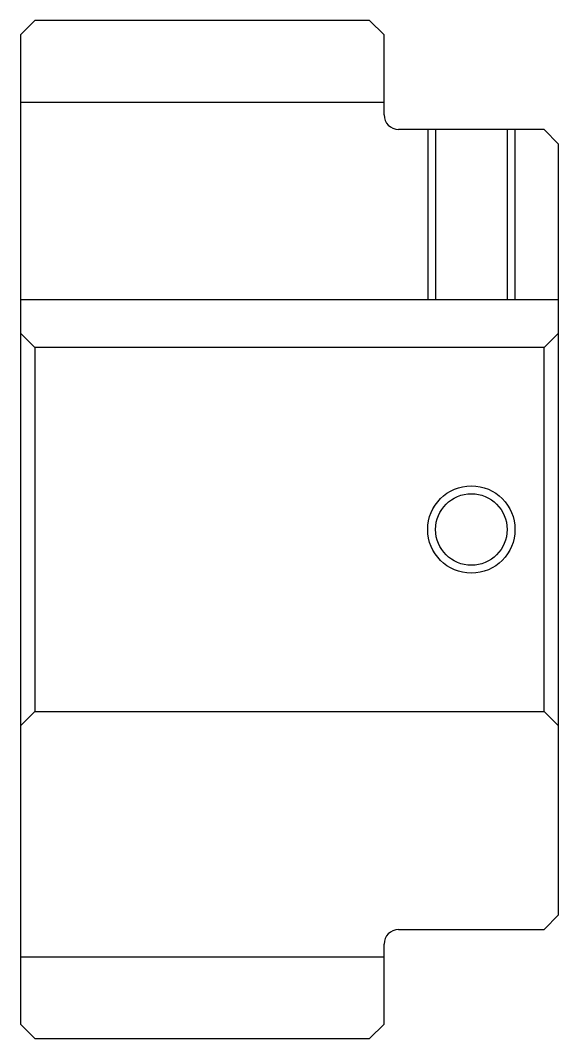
# Model space of a CAD drawing. Header units: metres. Extents: x 162 to 410, y 128 to 198.
# Drawn here: x 162 to 199, y 128 to 198 of the extents above.
import ezdxf

# ---------------------------------------------------------------- set-up
doc = ezdxf.new("R2010")
doc.units = ezdxf.units.M

msp = doc.modelspace()

# ---------------------------------------------------------------- linework, layer by layer
at = {"color": 4}
for p, q in [((162, 192.375), (187, 192.375)), ((162, 178.800003), (199, 178.800003)), ((198, 175.5), (199, 176.5)), ((163, 175.5), (163, 150.5)), ((198, 150.5), (199, 149.5)), ((162, 133.625), (187, 133.625))]:
    msp.add_line(p, q, dxfattribs=at)
for points in [[(187, 191.5), (187, 197), (186, 198), (163, 198), (162, 197), (162, 149.5)], [(188, 135.5), (198, 135.5), (199, 136.5), (199, 189.5), (198, 190.5), (188, 190.5)], [(190, 190.5), (190, 178.800003)], [(190.540009, 190.5), (190.540009, 178.800003)], [(195.459991, 190.5), (195.459991, 178.800003)], [(196, 190.5), (196, 178.800003)], [(162, 149.5), (163, 150.5), (198, 150.5), (198, 175.5), (163, 175.5), (162, 176.5)], [(162, 149.5), (162, 129), (163, 128), (186, 128), (187, 129), (187, 134.5)]]:
    msp.add_lwpolyline(points, dxfattribs=at)
at = {"color": 7}
msp.add_circle((193, 163), 3, dxfattribs=at)
at = {"color": 4}
msp.add_circle((193, 163), 2.46, dxfattribs=at)
for centre, start, end in [((188, 191.5), 180, 270), ((188, 134.5), 90, 180)]:
    msp.add_arc(centre, 1, start, end, dxfattribs=at)

doc.saveas('drawing.dxf')
